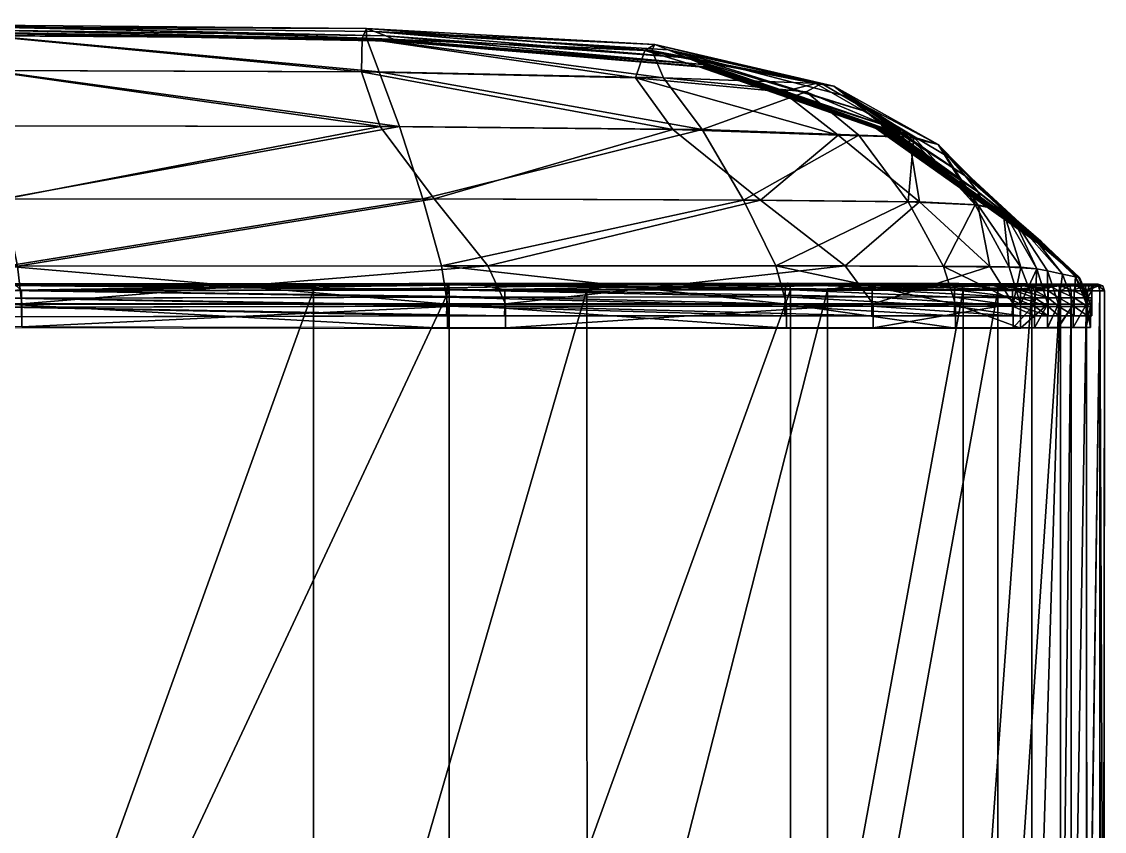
# Model space of a CAD drawing. Header units: centimetres. Extents: x -892 to 892, y -420 to 420.
# Drawn here: x 834.6 to 892.4, y 377.2 to 420.4 of the extents above; entities that cross this region are included whole.
import ezdxf

# ---------------------------------------------------------------- set-up
doc = ezdxf.new("R2010")
doc.units = ezdxf.units.CM
doc.layers.add('fabric', color=7, linetype='Continuous', true_color=0xe158c7)

msp = doc.modelspace()

# ---------------------------------------------------------------- meshes
at = {"layer": 'fabric', "color": 213, "true_color": 0xe158c7}
mesh = msp.add_polyface(dxfattribs=at)
corners = [(808.617, 410.806, 80.374), (833.534, 410.916, 87.211), (833.223, 414.814, 80.143), (808.617, 407.289, 83.629), (833.782, 407.331, 90.608), (808.618, 417.765, 60.67), (832.953, 417.778, 68.008), (832.784, 419.631, 53.444), (808.618, 414.696, 73.277), (808.583, 420.238, -13.052), (832.998, 419.93, -5.733), (833.105, 419.798, -35.684), (808.599, 420.32, 12.795), (832.867, 420.084, 20.765), (832.776, 420.192, 39.094), (853.024, 420.017, 47.692), (853.025, 419.504, 60.991), (808.617, 406.302, 84.828), (833.858, 406.302, 91.838), (833.854, 406.034, 91.775), (808.617, 406.248, 85.236), (833.882, 406.286, 92.294), (833.87, 406.383, 92.066), (808.617, 406.368, 85.031), (808.616, 419.748, 45.565), (808.609, 420.378, 30.97), (808.565, 420.144, -125.434), (833.083, 419.754, -120.397), (833.07, 419.754, -145.486), (808.565, 420.144, -97.916), (833.104, 419.754, -92.407), (852.747, 417.704, -362.905), (832.717, 417.778, -360.465), (832.725, 419.63, -348.161), (832.966, 414.814, -370.223), (833.684, 410.916, -376.331), (808.617, 410.805, -376.323), (834.399, 407.335, -379.54), (808.617, 407.292, -379.465), (808.618, 414.696, -370.183), (833.102, 419.798, -257.395), (832.998, 419.93, -289.8), (808.583, 420.238, -291.239), (832.867, 420.084, -316.025), (808.599, 420.32, -316.512), (852.789, 419.503, -351.344), (832.776, 420.191, -334.413), (832.079, 406.02, -381.219), (832.397, 406.285, -381.156), (851.474, 406.319, -382.497), (834.627, 406.034, -380.649), (834.309, 406.302, -380.711), (808.617, 406.302, -380.623), (833.353, 406.382, -380.934), (808.617, 406.368, -380.82), (808.617, 406.247, -381.017), (808.609, 420.378, -334.231), (833.074, 419.754, -164.817), (808.565, 420.144, -169.088), (833.091, 419.754, -186.955), (808.565, 420.144, -190.828), (833.117, 419.754, -220.463), (808.565, 420.144, -223.721), (833.126, 419.754, -64.373), (808.565, 420.144, -70.34)]
mesh.append_faces([[corners[k] for k in face] for face in [(0, 1, 2), (3, 4, 1), (5, 6, 7), (8, 2, 6), (9, 10, 11), (12, 13, 10), (13, 14, 15), (14, 7, 16), (17, 18, 19), (20, 21, 22), (23, 22, 18), (24, 7, 14), (25, 14, 13), (26, 27, 28), (29, 30, 27), (31, 32, 33), (34, 35, 36), (35, 37, 38), (32, 34, 39), (40, 41, 42), (41, 43, 44), (45, 33, 46), (47, 48, 49), (50, 51, 52), (51, 53, 54), (53, 48, 55), (43, 46, 56), (28, 57, 58), (57, 59, 60), (60, 59, 61), (62, 61, 40), (11, 63, 64), (63, 30, 29)]], dxfattribs={"vtx2": -1, "color": 213})
mesh = msp.add_polyface(dxfattribs=at)
corners = [(857.366, 406.412, 96.742), (833.87, 406.383, 92.066), (833.882, 406.286, 92.294), (857.318, 406.33, 96.48), (833.858, 406.302, 91.838), (854.775, 414.788, 84.537), (833.223, 414.814, 80.143), (833.534, 410.916, 87.211), (856.019, 410.924, 91.436), (833.782, 407.331, 90.608), (832.784, 419.631, 53.444), (832.953, 417.778, 68.008), (853.693, 417.705, 73.831), (854.539, 419.412, -29.558), (833.105, 419.798, -35.684), (832.998, 419.93, -5.733), (854.044, 419.615, 1.821), (832.867, 420.084, 20.765), (833.104, 419.754, -92.407), (833.126, 419.754, -64.373), (854.647, 419.344, -59.012), (853.024, 420.017, 47.692), (853.445, 419.851, 29.46), (853.025, 419.504, 60.991), (832.776, 420.192, 39.094), (857.414, 406.319, 97.004), (833.886, 406.02, 92.357), (855.297, 406.412, -382.238), (851.474, 406.319, -382.497), (832.397, 406.285, -381.156), (833.353, 406.382, -380.934), (834.309, 406.302, -380.711), (859.12, 406.329, -381.979), (834.399, 407.335, -379.54), (833.684, 410.916, -376.331), (856.62, 410.923, -377.545), (832.966, 414.814, -370.223), (853.743, 414.788, -371.701), (832.717, 417.778, -360.465), (852.747, 417.704, -362.905), (832.725, 419.63, -348.161), (852.789, 419.503, -351.344), (832.867, 420.084, -316.025), (832.998, 419.93, -289.8), (854.044, 419.615, -289.606), (833.102, 419.798, -257.395), (854.531, 419.412, -255.519), (833.117, 419.754, -220.463), (854.612, 419.344, -217.599), (833.091, 419.754, -186.955), (834.637, 405.321, -380.597), (859.481, 407.353, -380.817), (853.024, 420.016, -337.205), (832.776, 420.191, -334.413), (854.508, 419.344, -183.544), (833.074, 419.754, -164.817), (854.439, 419.344, -161.053), (833.07, 419.754, -145.486), (833.083, 419.754, -120.397), (854.475, 419.344, -115.924), (854.561, 419.344, -87.486)]
mesh.append_faces([[corners[k] for k in face] for face in [(0, 1, 2), (3, 4, 1), (5, 6, 7), (8, 7, 9), (10, 11, 12), (11, 6, 5), (13, 14, 15), (16, 15, 17), (18, 19, 20), (19, 14, 13), (21, 22, 17), (23, 21, 24), (25, 2, 26), (27, 28, 29), (29, 30, 27), (30, 31, 32), (33, 34, 35), (34, 36, 37), (38, 39, 37), (37, 36, 38), (40, 41, 39), (42, 43, 44), (43, 45, 46), (46, 45, 47), (48, 47, 49), (50, 33, 51), (52, 53, 42), (53, 52, 41), (54, 49, 55), (56, 55, 57), (57, 58, 59), (58, 18, 60)]], dxfattribs={"vtx2": -1, "color": 213})
mesh = msp.add_polyface(dxfattribs=at)
corners = [(833.882, 406.286, 92.294), (857.414, 406.319, 97.004), (857.366, 406.412, 96.742), (833.87, 406.383, 92.066), (857.318, 406.33, 96.48), (833.534, 410.916, 87.211), (856.019, 410.924, 91.436), (854.775, 414.788, 84.537), (833.782, 407.331, 90.608), (857.013, 407.348, 95.18), (853.025, 419.504, 60.991), (853.693, 417.705, 73.831), (868.856, 417.378, 77.161), (832.784, 419.631, 53.444), (832.953, 417.778, 68.008), (832.998, 419.93, -5.733), (854.044, 419.615, 1.821), (854.539, 419.412, -29.558), (832.867, 420.084, 20.765), (853.445, 419.851, 29.46), (854.647, 419.344, -59.012), (854.561, 419.344, -87.486), (833.104, 419.754, -92.407), (833.126, 419.754, -64.373), (853.024, 420.017, 47.692), (868.23, 418.832, 66.906), (868.396, 419.162, 55.247), (833.858, 406.302, 91.838), (857.302, 406.069, 96.393), (859.12, 406.329, -381.979), (855.297, 406.412, -382.238), (833.353, 406.382, -380.934), (856.62, 410.923, -377.545), (859.481, 407.353, -380.817), (834.399, 407.335, -379.54), (853.743, 414.788, -371.701), (833.684, 410.916, -376.331), (869.347, 414.622, -372.555), (852.747, 417.704, -362.905), (867.36, 417.378, -365.558), (852.789, 419.503, -351.344), (854.044, 419.615, -289.606), (853.445, 419.851, -317.592), (832.867, 420.084, -316.025), (854.531, 419.412, -255.519), (832.998, 419.93, -289.8), (833.117, 419.754, -220.463), (854.612, 419.344, -217.599), (833.091, 419.754, -186.955), (854.508, 419.344, -183.544), (853.024, 420.016, -337.205), (868.396, 419.162, -341.174), (867.856, 418.832, -355.526), (850.2, 406.055, -382.584), (851.474, 406.319, -382.497), (866.679, 406.335, -382.627), (860.394, 406.069, -381.892), (834.309, 406.302, -380.711), (833.074, 419.754, -164.817), (854.439, 419.344, -161.053), (833.07, 419.754, -145.486), (854.423, 419.344, -141.416), (857.344, 405.299, 96.425), (854.475, 419.344, -115.924), (833.083, 419.754, -120.397)]
mesh.append_faces([[corners[k] for k in face] for face in [(0, 1, 2), (3, 2, 4), (5, 6, 7), (8, 9, 6), (10, 11, 12), (11, 10, 13), (7, 11, 14), (15, 16, 17), (18, 19, 16), (20, 21, 22), (17, 20, 23), (24, 10, 25), (19, 24, 26), (27, 4, 28), (29, 30, 31), (32, 33, 34), (35, 32, 36), (37, 35, 38), (39, 38, 40), (41, 42, 43), (44, 41, 45), (46, 47, 44), (48, 49, 47), (43, 42, 50), (51, 50, 42), (52, 40, 50), (53, 54, 55), (56, 29, 57), (58, 59, 49), (60, 61, 59), (62, 9, 8), (63, 61, 60), (21, 63, 64)]], dxfattribs={"vtx2": -1, "color": 213})
mesh = msp.add_polyface(dxfattribs=at)
corners = [(875.485, 406.43, 96.058), (857.366, 406.412, 96.742), (857.414, 406.319, 97.004), (875.382, 406.35, 95.78), (857.318, 406.33, 96.48), (870.914, 414.622, 85.164), (854.775, 414.788, 84.537), (856.019, 410.924, 91.436), (873.125, 410.863, 91.005), (857.013, 407.348, 95.18), (853.693, 417.705, 73.831), (868.856, 417.378, 77.161), (868.23, 418.832, 66.906), (853.025, 419.504, 60.991), (870.967, 418.089, -24.585), (854.539, 419.412, -29.558), (854.044, 419.615, 1.821), (870.128, 418.45, 8.452), (853.445, 419.851, 29.46), (869.11, 418.868, 37.368), (854.647, 419.344, -59.012), (854.561, 419.344, -87.486), (871.146, 417.968, -54.827), (868.396, 419.162, 55.247), (853.024, 420.017, 47.692), (875.589, 406.335, 96.336), (857.43, 406.055, 97.091), (855.297, 406.412, -382.238), (859.12, 406.329, -381.979), (878.086, 406.35, -382.097), (851.474, 406.319, -382.497), (872.382, 406.43, -382.362), (866.679, 406.335, -382.627), (856.62, 410.923, -377.545), (853.743, 414.788, -371.701), (869.347, 414.622, -372.555), (859.481, 407.353, -380.817), (874.026, 410.862, -377.756), (852.747, 417.704, -362.905), (867.36, 417.378, -365.558), (852.789, 419.503, -351.344), (867.856, 418.832, -355.526), (854.044, 419.615, -289.606), (854.531, 419.412, -255.519), (870.951, 418.089, -254.263), (853.445, 419.851, -317.592), (870.128, 418.45, -290.196), (869.11, 418.868, -320.173), (854.612, 419.344, -217.599), (871.084, 417.968, -215.395), (854.508, 419.344, -183.544), (868.396, 419.162, -341.174), (853.024, 420.016, -337.205), (870.902, 417.968, -180.915), (854.439, 419.344, -161.053), (870.783, 417.968, -158.149), (854.423, 419.344, -141.416), (854.475, 419.344, -115.924), (870.995, 417.968, -83.657), (870.844, 417.968, -112.456)]
mesh.append_faces([[corners[k] for k in face] for face in [(0, 1, 2), (3, 4, 1), (5, 6, 7), (8, 7, 9), (10, 6, 5), (5, 11, 10), (11, 12, 13), (14, 15, 16), (17, 16, 18), (18, 19, 17), (20, 15, 14), (21, 20, 22), (12, 23, 24), (23, 19, 18), (25, 2, 26), (27, 28, 29), (30, 27, 31), (31, 32, 30), (33, 34, 35), (36, 33, 37), (38, 39, 35), (40, 41, 39), (42, 43, 44), (45, 42, 46), (46, 47, 45), (44, 43, 48), (49, 48, 50), (45, 47, 51), (52, 51, 41), (53, 50, 54), (55, 54, 56), (57, 21, 58), (56, 57, 59)]], dxfattribs={"vtx2": -1, "color": 213})
mesh = msp.add_polyface(dxfattribs=at)
corners = [(857.414, 406.319, 97.004), (875.589, 406.335, 96.336), (875.485, 406.43, 96.058), (857.366, 406.412, 96.742), (875.382, 406.35, 95.78), (856.019, 410.924, 91.436), (873.125, 410.863, 91.005), (870.914, 414.622, 85.164), (857.013, 407.348, 95.18), (874.841, 407.343, 94.574), (877.288, 417.081, 69.891), (868.23, 418.832, 66.906), (868.856, 417.378, 77.161), (876.464, 416.634, 77.021), (879.653, 415.59, 13.001), (870.128, 418.45, 8.452), (869.11, 418.868, 37.368), (854.044, 419.615, 1.821), (870.967, 418.089, -24.585), (871.146, 417.968, -54.827), (854.647, 419.344, -59.012), (870.995, 417.968, -83.657), (854.561, 419.344, -87.486), (868.396, 419.162, 55.247), (877.935, 416.938, 60.242), (857.318, 406.33, 96.48), (875.348, 406.091, 95.687), (878.086, 406.35, -382.097), (872.382, 406.43, -382.362), (855.297, 406.412, -382.238), (869.347, 414.622, -372.555), (874.026, 410.862, -377.756), (856.62, 410.923, -377.545), (878.544, 407.347, -380.98), (859.481, 407.353, -380.817), (878.172, 414.319, -370.721), (867.36, 417.378, -365.558), (875.203, 416.633, -366.508), (867.856, 418.832, -355.526), (876.973, 417.081, -359.002), (869.11, 418.868, -320.173), (870.128, 418.45, -290.196), (879.653, 415.59, -291.107), (870.951, 418.089, -254.263), (854.044, 419.615, -289.606), (854.612, 419.344, -217.599), (871.084, 417.968, -215.395), (854.508, 419.344, -183.544), (870.902, 417.968, -180.915), (860.433, 405.318, -381.896), (877.935, 416.938, -344.885), (868.396, 419.162, -341.174), (864.777, 406.07, -382.716), (866.679, 406.335, -382.627), (878.843, 406.319, -379.133), (879.987, 406.09, -382.009), (859.12, 406.329, -381.979), (854.439, 419.344, -161.053), (870.783, 417.968, -158.149), (854.423, 419.344, -141.416), (870.754, 417.968, -138.271), (875.412, 405.309, 95.762), (870.844, 417.968, -112.456), (854.475, 419.344, -115.924)]
mesh.append_faces([[corners[k] for k in face] for face in [(0, 1, 2), (3, 2, 4), (5, 6, 7), (8, 9, 6), (10, 11, 12), (13, 12, 7), (14, 15, 16), (17, 15, 18), (18, 19, 20), (19, 21, 22), (16, 23, 24), (23, 11, 10), (25, 4, 26), (27, 28, 29), (30, 31, 32), (31, 33, 34), (35, 30, 36), (37, 36, 38), (38, 39, 37), (40, 41, 42), (43, 41, 44), (45, 46, 43), (47, 48, 46), (49, 34, 33), (50, 51, 40), (39, 38, 51), (52, 53, 54), (55, 27, 56), (57, 58, 48), (59, 60, 58), (61, 9, 8), (21, 62, 63), (62, 60, 59)]], dxfattribs={"vtx2": -1, "color": 213})
mesh = msp.add_polyface(dxfattribs=at)
corners = [(882.215, 414.222, 72.429), (877.288, 417.081, 69.891), (876.464, 416.634, 77.021), (868.856, 417.378, 77.161), (870.128, 418.45, 8.452), (879.653, 415.59, 13.001), (880.479, 414.907, -21.511), (870.967, 418.089, -24.585), (869.11, 418.868, 37.368), (878.644, 416.382, 42.977), (880.64, 414.679, -52.384), (880.468, 414.679, -81.423), (870.995, 417.968, -83.657), (871.146, 417.968, -54.827), (877.935, 416.938, 60.242), (868.396, 419.162, 55.247), (883.504, 413.825, 63.446), (875.203, 416.633, -366.508), (876.973, 417.081, -359.002), (881.937, 414.222, -362.985), (867.36, 417.378, -365.558), (878.172, 414.319, -370.721), (879.653, 415.59, -291.107), (878.644, 416.382, -322.73), (869.11, 418.868, -320.173), (880.462, 414.907, -253.681), (870.128, 418.45, -290.196), (870.951, 418.089, -254.263), (871.084, 417.968, -215.395), (880.57, 414.679, -214.119), (870.902, 417.968, -180.915), (880.362, 414.679, -179.388), (877.935, 416.938, -344.885), (868.396, 419.162, -341.174), (870.783, 417.968, -158.149), (880.226, 414.679, -156.458), (870.754, 417.968, -138.271), (880.193, 414.679, -136.437), (880.296, 414.679, -110.433), (870.844, 417.968, -112.456)]
mesh.append_faces([[corners[k] for k in face] for face in [(0, 1, 2), (3, 2, 1), (4, 5, 6), (6, 7, 4), (8, 9, 5), (10, 11, 12), (12, 13, 10), (6, 10, 13), (13, 7, 6), (14, 9, 8), (1, 14, 15), (14, 1, 0), (9, 14, 16), (17, 18, 19), (20, 17, 21), (22, 23, 24), (25, 22, 26), (26, 27, 25), (28, 29, 25), (25, 27, 28), (29, 28, 30), (30, 31, 29), (24, 23, 32), (19, 18, 32), (33, 32, 18), (34, 35, 31), (31, 30, 34), (35, 34, 36), (36, 37, 35), (38, 37, 36), (36, 39, 38), (11, 38, 39), (39, 12, 11)]], dxfattribs={"vtx2": -1, "color": 213})
mesh = msp.add_polyface(dxfattribs=at)
corners = [(884.611, 406.412, 87.011), (875.485, 406.43, 96.058), (875.589, 406.335, 96.336), (884.783, 406.32, 87.259), (884.439, 406.33, 86.763), (875.382, 406.35, 95.78), (881.905, 410.769, 83.873), (873.125, 410.863, 91.005), (874.841, 407.343, 94.574), (883.798, 407.32, 86.015), (882.215, 414.222, 72.429), (879.282, 414.319, 80.731), (870.914, 414.622, 85.164), (876.464, 416.634, 77.021), (884.944, 412.144, 16.124), (879.653, 415.59, 13.001), (878.644, 416.382, 42.977), (883.504, 413.825, 63.446), (877.935, 416.938, 60.242), (875.623, 406.07, 96.429), (884.382, 406.069, 86.68), (875.348, 406.091, 95.687), (882.542, 406.412, -378.935), (878.843, 406.319, -379.133), (866.679, 406.335, -382.627), (872.382, 406.43, -382.362), (886.241, 406.329, -378.736), (878.086, 406.35, -382.097), (878.544, 407.347, -380.98), (874.026, 410.862, -377.756), (882.506, 410.769, -374.755), (878.172, 414.319, -370.721), (869.347, 414.622, -372.555), (881.937, 414.222, -362.985), (875.203, 416.633, -366.508), (878.644, 416.382, -322.73), (879.653, 415.59, -291.107), (884.943, 412.144, -292.16), (880.045, 405.326, -382.046), (886.266, 407.324, -377.712), (883.504, 413.825, -348.282), (877.935, 416.938, -344.885), (877.61, 406.055, -379.199), (886.939, 406.296, -370.281), (879.987, 406.09, -382.009), (887.474, 406.069, -378.67), (884.426, 405.311, 86.728)]
mesh.append_faces([[corners[k] for k in face] for face in [(0, 1, 2), (2, 3, 0), (1, 0, 4), (4, 5, 1), (6, 7, 8), (8, 9, 6), (10, 11, 6), (7, 6, 11), (11, 12, 7), (13, 11, 10), (12, 11, 13), (14, 15, 16), (10, 17, 18), (3, 2, 19), (20, 21, 5), (5, 4, 20), (22, 23, 24), (24, 25, 22), (26, 22, 25), (25, 27, 26), (28, 29, 30), (31, 30, 29), (29, 32, 31), (30, 31, 33), (33, 31, 34), (35, 36, 37), (38, 28, 39), (40, 41, 35), (41, 40, 33), (42, 23, 43), (27, 44, 45), (46, 9, 8)]], dxfattribs={"vtx2": -1, "color": 213})
mesh = msp.add_polyface(dxfattribs=at)
corners = [(881.905, 410.769, 83.873), (885.479, 410.598, 74.071), (882.215, 414.222, 72.429), (888.323, 409.222, 18.475), (884.944, 412.144, 16.124), (884.098, 413.132, 46.953), (879.653, 415.59, 13.001), (885.635, 411.293, -19.665), (880.479, 414.907, -21.511), (878.644, 416.382, 42.977), (880.64, 414.679, -52.384), (885.765, 411.009, -51.036), (880.468, 414.679, -81.423), (885.615, 411.009, -80.182), (883.504, 413.825, 63.446), (886.964, 410.306, 65.629), (881.937, 414.222, -362.985), (885.629, 410.598, -366.59), (882.506, 410.769, -374.755), (879.653, 415.59, -291.107), (880.462, 414.907, -253.681), (885.619, 411.293, -253.505), (884.943, 412.144, -292.16), (884.098, 413.132, -325.159), (878.644, 416.382, -322.73), (880.57, 414.679, -214.119), (885.703, 411.009, -213.416), (880.362, 414.679, -179.388), (885.522, 411.008, -178.536), (886.964, 410.306, -351.31), (883.504, 413.825, -348.282), (880.226, 414.679, -156.458), (885.403, 411.008, -155.506), (880.193, 414.679, -136.437), (885.374, 411.008, -135.403), (880.296, 414.679, -110.433), (885.464, 411.008, -109.3)]
mesh.append_faces([[corners[k] for k in face] for face in [(0, 1, 2), (3, 4, 5), (6, 4, 7), (7, 8, 6), (9, 5, 4), (10, 8, 7), (7, 11, 10), (12, 10, 11), (11, 13, 12), (5, 14, 15), (1, 15, 14), (14, 2, 1), (14, 5, 9), (16, 17, 18), (19, 20, 21), (21, 22, 19), (22, 23, 24), (25, 26, 21), (21, 20, 25), (26, 25, 27), (27, 28, 26), (29, 30, 23), (30, 29, 17), (17, 16, 30), (24, 23, 30), (31, 32, 28), (28, 27, 31), (32, 31, 33), (33, 34, 32), (35, 12, 13), (13, 36, 35), (33, 35, 36), (36, 34, 33)]], dxfattribs={"vtx2": -1, "color": 213})
mesh = msp.add_polyface(dxfattribs=at)
corners = [(888.196, 406.385, 75.531), (884.611, 406.412, 87.011), (884.783, 406.32, 87.259), (887.967, 406.298, 75.327), (884.439, 406.33, 86.763), (885.479, 410.598, 74.071), (881.905, 410.769, 83.873), (883.798, 407.32, 86.015), (887.301, 407.273, 74.964), (888.99, 408.673, -18.374), (885.635, 411.293, -19.665), (884.944, 412.144, 16.124), (884.098, 413.132, 46.953), (887.525, 409.859, 49.96), (888.323, 409.222, 18.475), (886.964, 410.306, 65.629), (888.424, 406.296, 75.734), (884.84, 406.055, 87.342), (887.891, 406.036, 75.259), (882.542, 406.412, -378.935), (886.241, 406.329, -378.736), (888.418, 406.298, -370.05), (887.679, 406.384, -370.166), (878.843, 406.319, -379.133), (886.939, 406.296, -370.281), (882.506, 410.769, -374.755), (886.266, 407.324, -377.712), (878.544, 407.347, -380.98), (885.629, 410.598, -366.59), (887.917, 407.276, -369.153), (888.323, 409.222, -293.175), (887.525, 409.859, -327.357), (884.098, 413.132, -325.159), (884.943, 412.144, -292.16), (885.619, 411.293, -253.505), (888.981, 408.673, -253.466), (886.964, 410.306, -351.31), (887.474, 406.069, -378.67), (878.086, 406.35, -382.097), (885.703, 411.009, -213.416), (889.12, 408.49, -212.933), (885.522, 411.008, -178.536), (889.016, 408.489, -177.932), (888.931, 408.489, -134.658), (885.374, 411.008, -135.403), (885.464, 411.008, -109.3), (888.983, 408.489, -108.501), (885.615, 411.009, -80.182), (885.403, 411.008, -155.506), (888.948, 408.489, -154.821), (887.902, 405.31, 75.261), (885.765, 411.009, -51.036), (889.155, 408.49, -50.133)]
mesh.append_faces([[corners[k] for k in face] for face in [(0, 1, 2), (1, 0, 3), (3, 4, 1), (5, 6, 7), (7, 8, 5), (9, 10, 11), (12, 13, 14), (15, 13, 12), (15, 5, 8), (16, 2, 17), (4, 3, 18), (19, 20, 21), (21, 22, 19), (23, 19, 22), (22, 24, 23), (25, 26, 27), (26, 25, 28), (28, 29, 26), (30, 31, 32), (32, 33, 30), (33, 34, 35), (32, 31, 36), (29, 28, 36), (37, 20, 38), (34, 39, 40), (39, 41, 42), (43, 44, 45), (46, 45, 47), (42, 41, 48), (49, 48, 44), (50, 8, 7), (47, 51, 52), (51, 10, 9)]], dxfattribs={"vtx2": -1, "color": 213})
mesh = msp.add_polyface(dxfattribs=at)
corners = [(888.323, 409.222, 18.475), (890.136, 406.913, 19.947), (890.825, 406.769, -17.619), (888.99, 408.673, -18.374), (884.944, 412.144, 16.124), (887.525, 409.859, 49.96), (889.33, 407.08, 51.851), (887.301, 407.273, 74.964), (888.765, 407.197, 66.883), (886.964, 410.306, 65.629), (888.323, 409.222, -293.175), (888.981, 408.673, -253.466), (890.823, 406.768, -253.494), (890.136, 406.913, -293.923), (887.525, 409.859, -327.357), (889.33, 407.08, -328.92), (884.943, 412.144, -292.16), (887.511, 405.326, -378.694), (886.266, 407.324, -377.712), (887.917, 407.276, -369.153), (888.764, 407.198, -353.443), (886.964, 410.306, -351.31), (889.12, 408.49, -212.933), (885.619, 411.293, -253.505), (889.016, 408.489, -177.932), (885.703, 411.009, -213.416), (891.006, 406.72, -177.608), (891.032, 406.72, -212.672), (890.984, 406.72, -134.258), (888.931, 408.489, -134.658), (888.983, 408.489, -108.501), (885.464, 411.008, -109.3), (885.615, 411.009, -80.182), (889.069, 408.489, -79.332), (890.997, 406.72, -108.07), (888.948, 408.489, -154.821), (885.403, 411.008, -155.506), (885.374, 411.008, -135.403), (890.989, 406.72, -154.454), (889.155, 408.49, -50.133), (885.765, 411.009, -51.036), (891.04, 406.72, -49.639)]
mesh.append_faces([[corners[k] for k in face] for face in [(0, 1, 2), (2, 3, 0), (4, 0, 3), (1, 0, 5), (5, 6, 1), (7, 8, 9), (5, 9, 8), (8, 6, 5), (10, 11, 12), (12, 13, 10), (14, 10, 13), (13, 15, 14), (11, 10, 16), (17, 18, 19), (20, 21, 14), (14, 15, 20), (21, 20, 19), (22, 11, 23), (24, 22, 25), (22, 24, 26), (11, 22, 27), (28, 29, 30), (31, 30, 29), (32, 33, 30), (34, 30, 33), (26, 24, 35), (36, 35, 24), (37, 29, 35), (38, 35, 29), (39, 33, 32), (3, 39, 40), (39, 3, 2), (33, 39, 41)]], dxfattribs={"vtx2": -1, "color": 213})
mesh = msp.add_polyface(dxfattribs=at)
corners = [(891.094, 406.376, 20.602), (890.271, 406.376, 52.693), (890.519, 406.288, 52.842), (891.341, 406.288, 20.715), (891.555, 406.288, -24.634), (890.846, 406.288, 20.488), (890.024, 406.288, 52.544), (890.825, 406.769, -17.619), (890.136, 406.913, 19.947), (890.724, 405.307, 20.434), (890.601, 406.025, 52.892), (890.764, 406.025, 20.451), (891.472, 406.025, -24.661), (891.094, 406.375, -294.196), (891.341, 406.288, -294.211), (890.519, 406.288, -329.568), (890.271, 406.375, -329.517), (890.846, 406.288, -294.181), (890.024, 406.288, -329.467), (891.555, 406.288, -249.199), (890.724, 405.307, -294.175), (890.136, 406.913, -293.923), (890.823, 406.768, -253.494), (890.601, 406.025, -329.584), (890.764, 406.025, -294.176), (891.006, 406.72, -177.608), (891.032, 406.72, -212.672), (889.12, 408.49, -212.933), (888.981, 408.673, -253.466), (891.651, 405.299, -212.639), (891.651, 405.299, -177.598), (891.651, 405.299, -134.259), (890.984, 406.72, -134.258), (890.997, 406.72, -108.07), (891.651, 405.299, -108.039), (891.019, 406.72, -78.87), (888.983, 408.489, -108.501), (889.069, 408.489, -79.332), (888.948, 408.489, -154.821), (890.989, 406.72, -154.454), (888.931, 408.489, -134.658), (891.651, 405.299, -154.459), (891.04, 406.72, -49.639), (891.651, 405.299, -49.515), (891.42, 405.301, -17.381), (889.155, 408.49, -50.133)]
mesh.append_faces([[corners[k] for k in face] for face in [(0, 1, 2), (2, 3, 0), (4, 5, 0), (1, 0, 5), (5, 6, 1), (7, 8, 9), (3, 2, 10), (6, 5, 11), (5, 4, 12), (13, 14, 15), (15, 16, 13), (17, 13, 16), (16, 18, 17), (13, 17, 19), (20, 21, 22), (23, 15, 14), (24, 17, 18), (25, 26, 27), (26, 22, 28), (22, 26, 29), (26, 25, 30), (31, 32, 33), (34, 33, 35), (36, 33, 32), (37, 35, 33), (38, 39, 25), (40, 32, 39), (30, 25, 39), (41, 39, 32), (35, 42, 43), (42, 7, 44), (7, 42, 45), (42, 35, 37)]], dxfattribs={"vtx2": -1, "color": 213})
mesh = msp.add_polyface(dxfattribs=at)
corners = [(833.852, 405.154, 91.77), (857.294, 405.197, 96.381), (857.287, 404.676, 96.37), (833.85, 404.635, 91.747), (833.854, 405.634, 91.783), (857.3, 405.676, 96.39), (808.617, 405.068, 84.805), (808.617, 405.584, 84.847), (808.617, 405.342, 84.706), (833.865, 405.303, 91.734), (833.782, 407.331, 90.608), (808.617, 404.18, 84.696), (833.865, 404.054, 91.725), (833.886, 406.02, 92.357), (857.43, 406.055, 97.091), (857.414, 406.319, 97.004), (833.854, 406.034, 91.775), (857.302, 406.069, 96.393), (833.858, 406.302, 91.838), (808.617, 406.018, 84.81), (808.617, 405.974, 85.255), (833.882, 406.286, 92.294), (860.387, 405.197, -381.884), (860.392, 405.676, -381.89), (834.627, 405.634, -380.657), (834.625, 405.154, -380.645), (860.379, 404.675, -381.876), (834.624, 404.635, -380.624), (808.617, 405.068, -380.601), (808.617, 405.583, -380.641), (834.636, 404.089, -380.579), (834.637, 405.321, -380.597), (860.433, 405.318, -381.896), (859.481, 407.353, -380.817), (834.399, 407.335, -379.54), (808.617, 405.352, -380.502), (808.617, 404.201, -380.487), (851.474, 406.319, -382.497), (850.2, 406.055, -382.584), (832.079, 406.02, -381.219), (834.309, 406.302, -380.711), (834.627, 406.034, -380.649), (860.394, 406.069, -381.892), (808.617, 406.018, -380.606), (808.617, 406.302, -380.623), (832.397, 406.285, -381.156), (808.617, 405.974, -381.037), (857.344, 405.299, 96.425), (857.344, 404.014, 96.42)]
mesh.append_faces([[corners[k] for k in face] for face in [(0, 1, 2), (2, 3, 0), (1, 0, 4), (4, 5, 1), (6, 0, 3), (7, 4, 0), (8, 9, 10), (11, 12, 9), (13, 14, 15), (16, 17, 5), (5, 4, 16), (17, 16, 18), (19, 16, 4), (20, 13, 21), (22, 23, 24), (24, 25, 22), (26, 22, 25), (25, 27, 26), (27, 25, 28), (25, 24, 29), (30, 31, 32), (33, 32, 31), (34, 31, 35), (36, 35, 31), (31, 30, 36), (37, 38, 39), (40, 41, 42), (41, 24, 23), (24, 41, 43), (44, 43, 41), (45, 39, 46), (10, 9, 47), (48, 47, 9)]], dxfattribs={"vtx2": -1, "color": 213})
mesh = msp.add_polyface(dxfattribs=at)
corners = [(857.294, 405.197, 96.381), (875.337, 405.208, 95.67), (875.326, 404.676, 95.653), (857.287, 404.676, 96.37), (857.3, 405.676, 96.39), (875.345, 405.695, 95.683), (884.374, 405.197, 86.668), (884.367, 404.676, 86.657), (884.38, 405.676, 86.677), (875.623, 406.07, 96.429), (884.84, 406.055, 87.342), (884.783, 406.32, 87.259), (857.43, 406.055, 97.091), (875.589, 406.335, 96.336), (875.348, 406.091, 95.687), (884.382, 406.069, 86.68), (857.302, 406.069, 96.393), (857.318, 406.33, 96.48), (860.387, 405.197, -381.884), (860.379, 404.675, -381.876), (879.964, 404.675, -381.984), (879.976, 405.208, -381.996), (860.392, 405.676, -381.89), (879.984, 405.695, -382.005), (878.544, 407.347, -380.98), (880.045, 405.326, -382.046), (860.433, 405.318, -381.896), (860.43, 404.052, -381.879), (880.038, 404.051, -382.033), (834.636, 404.089, -380.579), (878.843, 406.319, -379.133), (877.61, 406.055, -379.199), (864.777, 406.07, -382.716), (866.679, 406.335, -382.627), (850.2, 406.055, -382.584), (860.394, 406.069, -381.892), (879.987, 406.09, -382.009), (859.12, 406.329, -381.979), (834.627, 406.034, -380.649), (874.841, 407.343, 94.574), (875.412, 405.309, 95.762), (884.426, 405.311, 86.728), (884.422, 404.021, 86.727), (875.411, 404.017, 95.761), (857.344, 405.299, 96.425), (857.013, 407.348, 95.18)]
mesh.append_faces([[corners[k] for k in face] for face in [(0, 1, 2), (2, 3, 0), (1, 0, 4), (4, 5, 1), (1, 6, 7), (7, 2, 1), (6, 1, 5), (5, 8, 6), (9, 10, 11), (12, 9, 13), (14, 15, 8), (8, 5, 14), (16, 14, 5), (5, 4, 16), (14, 16, 17), (18, 19, 20), (20, 21, 18), (22, 18, 21), (21, 23, 22), (24, 25, 26), (27, 26, 25), (25, 28, 27), (26, 27, 29), (30, 31, 32), (33, 32, 34), (35, 22, 23), (23, 36, 35), (37, 35, 36), (22, 35, 38), (39, 40, 41), (42, 41, 40), (43, 40, 44), (45, 44, 40)]], dxfattribs={"vtx2": -1, "color": 213})
mesh = msp.add_polyface(dxfattribs=at)
corners = [(884.374, 405.197, 86.668), (887.889, 405.181, 75.256), (887.887, 404.676, 75.253), (884.367, 404.676, 86.657), (884.38, 405.676, 86.677), (887.891, 405.647, 75.258), (889.364, 404.676, 67.313), (889.364, 405.176, 67.313), (884.84, 406.055, 87.342), (888.5, 406.033, 75.802), (888.424, 406.296, 75.734), (884.382, 406.069, 86.68), (887.891, 406.036, 75.259), (884.439, 406.33, 86.763), (889.364, 405.638, 67.313), (887.467, 405.197, -378.662), (887.459, 404.675, -378.653), (888.661, 404.675, -370.007), (888.662, 405.181, -370.009), (887.472, 405.676, -378.668), (888.664, 405.647, -370.011), (879.984, 405.695, -382.005), (879.976, 405.208, -381.996), (879.964, 404.675, -381.984), (887.917, 407.276, -369.153), (888.668, 405.322, -370.008), (887.511, 405.326, -378.694), (887.499, 404.052, -378.689), (888.65, 404.052, -370.01), (880.038, 404.051, -382.033), (880.045, 405.326, -382.046), (886.266, 407.324, -377.712), (886.939, 406.296, -370.281), (886.693, 406.033, -370.32), (877.61, 406.055, -379.199), (887.474, 406.069, -378.67), (888.664, 406.036, -370.011), (886.241, 406.329, -378.736), (879.987, 406.09, -382.009), (887.892, 404.028, 75.259), (887.902, 405.31, 75.261), (884.426, 405.311, 86.728), (883.798, 407.32, 86.015)]
mesh.append_faces([[corners[k] for k in face] for face in [(0, 1, 2), (2, 3, 0), (1, 0, 4), (4, 5, 1), (6, 2, 1), (7, 1, 5), (8, 9, 10), (11, 12, 5), (5, 4, 11), (12, 11, 13), (14, 5, 12), (15, 16, 17), (17, 18, 15), (19, 15, 18), (18, 20, 19), (15, 19, 21), (21, 22, 15), (16, 15, 22), (22, 23, 16), (24, 25, 26), (27, 26, 25), (25, 28, 27), (26, 27, 29), (29, 30, 26), (31, 26, 30), (32, 33, 34), (35, 19, 20), (20, 36, 35), (37, 35, 36), (19, 35, 38), (38, 21, 19), (39, 40, 41), (42, 41, 40)]], dxfattribs={"vtx2": -1, "color": 213})
mesh = msp.add_polyface(dxfattribs=at)
corners = [(884.783, 406.32, 87.259), (888.424, 406.296, 75.734), (888.196, 406.385, 75.531), (889.694, 406.376, 67.547), (889.941, 406.288, 67.722), (890.271, 406.376, 52.693), (890.519, 406.288, 52.842), (890.024, 406.288, 52.544), (889.447, 406.288, 67.372), (887.967, 406.298, 75.327), (890.136, 406.913, 19.947), (889.33, 407.08, 51.851), (889.918, 405.312, 52.477), (888.765, 407.197, 66.883), (889.355, 405.312, 67.299), (887.301, 407.273, 74.964), (887.902, 405.31, 75.261), (890.024, 406.026, 67.78), (888.5, 406.033, 75.802), (889.364, 406.025, 67.314), (889.942, 406.025, 52.494), (889.694, 406.375, -354.267), (889.942, 406.288, -354.342), (886.939, 406.296, -370.281), (887.679, 406.384, -370.166), (889.447, 406.288, -354.192), (888.418, 406.298, -370.05), (890.024, 406.288, -329.467), (890.271, 406.375, -329.517), (890.519, 406.288, -329.568), (889.917, 405.314, -329.443), (889.33, 407.08, -328.92), (890.136, 406.913, -293.923), (889.351, 405.318, -354.156), (888.764, 407.198, -353.443), (888.668, 405.322, -370.008), (887.917, 407.276, -369.153), (886.693, 406.033, -370.32), (890.024, 406.025, -354.367), (888.664, 406.036, -370.011), (886.241, 406.329, -378.736), (889.942, 406.025, -329.45), (889.364, 406.025, -354.166)]
mesh.append_faces([[corners[k] for k in face] for face in [(0, 1, 2), (3, 2, 1), (1, 4, 3), (5, 3, 4), (4, 6, 5), (3, 5, 7), (7, 8, 3), (2, 3, 8), (8, 9, 2), (10, 11, 12), (11, 13, 14), (13, 15, 16), (6, 4, 17), (4, 1, 18), (9, 8, 19), (8, 7, 20), (21, 22, 23), (23, 24, 21), (25, 21, 24), (24, 26, 25), (21, 25, 27), (27, 28, 21), (22, 21, 28), (28, 29, 22), (30, 31, 32), (33, 34, 31), (35, 36, 34), (37, 23, 22), (38, 22, 29), (39, 26, 40), (41, 27, 25), (42, 25, 26)]], dxfattribs={"vtx2": -1, "color": 213})
mesh = msp.add_polyface(dxfattribs=at)
corners = [(889.942, 404.676, 52.494), (889.364, 404.676, 67.313), (889.364, 405.176, 67.313), (887.889, 405.181, 75.256), (887.891, 405.647, 75.258), (889.364, 405.638, 67.313), (889.942, 405.175, 52.494), (889.941, 405.638, 52.494), (889.355, 405.312, 67.299), (889.918, 405.312, 52.477), (889.33, 407.08, 51.851), (887.902, 405.31, 75.261), (888.765, 407.197, 66.883), (887.892, 404.028, 75.259), (889.34, 404.039, 67.295), (888.5, 406.033, 75.802), (890.024, 406.026, 67.78), (889.941, 406.288, 67.722), (889.364, 406.025, 67.314), (887.891, 406.036, 75.259), (887.967, 406.298, 75.327), (889.942, 406.025, 52.494), (889.447, 406.288, 67.372), (889.364, 405.175, -354.166), (889.364, 404.675, -354.166), (889.942, 404.675, -329.45), (889.364, 405.638, -354.166), (889.941, 405.175, -329.45), (888.664, 405.647, -370.011), (888.662, 405.181, -370.009), (888.661, 404.675, -370.007), (889.33, 407.08, -328.92), (889.917, 405.314, -329.443), (889.351, 405.318, -354.156), (889.331, 404.053, -354.159), (889.896, 404.053, -329.446), (888.65, 404.052, -370.01), (888.668, 405.322, -370.008), (888.764, 407.198, -353.443), (889.942, 406.288, -354.342), (890.024, 406.025, -354.367), (886.693, 406.033, -370.32), (889.364, 406.025, -354.166), (889.942, 405.638, -329.45), (889.447, 406.288, -354.192), (889.942, 406.025, -329.45), (888.418, 406.298, -370.05), (888.664, 406.036, -370.011)]
mesh.append_faces([[corners[k] for k in face] for face in [(0, 1, 2), (3, 2, 1), (4, 5, 2), (6, 2, 5), (5, 7, 6), (8, 9, 10), (11, 8, 12), (8, 11, 13), (9, 8, 14), (15, 16, 17), (7, 5, 18), (19, 18, 5), (18, 19, 20), (21, 18, 22), (23, 24, 25), (26, 23, 27), (23, 26, 28), (28, 29, 23), (24, 23, 29), (29, 30, 24), (31, 32, 33), (34, 33, 32), (32, 35, 34), (33, 34, 36), (36, 37, 33), (38, 33, 37), (39, 40, 41), (42, 26, 43), (44, 42, 45), (46, 47, 42), (26, 42, 47), (47, 28, 26)]], dxfattribs={"vtx2": -1, "color": 213})
mesh = msp.add_polyface(dxfattribs=at)
corners = [(889.942, 405.175, 52.494), (890.764, 405.175, 20.45), (890.764, 404.676, 20.45), (889.942, 404.676, 52.494), (889.941, 405.638, 52.494), (890.764, 405.638, 20.45), (889.364, 405.176, 67.313), (890.724, 405.307, 20.434), (891.42, 405.301, -17.381), (890.825, 406.769, -17.619), (889.918, 405.312, 52.477), (890.136, 406.913, 19.947), (889.898, 404.049, 52.472), (890.701, 404.053, 20.427), (890.024, 406.026, 67.78), (890.601, 406.025, 52.892), (890.519, 406.288, 52.842), (889.942, 406.025, 52.494), (890.764, 406.025, 20.451), (890.024, 406.288, 52.544), (889.364, 406.025, 67.314), (890.764, 405.175, -294.176), (890.764, 404.675, -294.176), (891.472, 404.675, -249.204), (890.764, 405.638, -294.176), (891.472, 405.175, -249.204), (889.942, 405.638, -329.45), (889.941, 405.175, -329.45), (889.942, 404.675, -329.45), (889.364, 405.175, -354.166), (889.364, 405.638, -354.166), (890.823, 406.768, -253.494), (891.42, 405.301, -253.518), (890.724, 405.307, -294.175), (890.701, 404.053, -294.178), (889.896, 404.053, -329.446), (889.917, 405.314, -329.443), (890.136, 406.913, -293.923), (890.519, 406.288, -329.568), (890.601, 406.025, -329.584), (890.024, 406.025, -354.367), (890.024, 406.288, -329.467), (889.942, 406.025, -329.45), (890.764, 406.025, -294.176), (889.364, 406.025, -354.166)]
mesh.append_faces([[corners[k] for k in face] for face in [(0, 1, 2), (2, 3, 0), (1, 0, 4), (4, 5, 1), (6, 0, 3), (7, 8, 9), (10, 7, 11), (7, 10, 12), (12, 13, 7), (8, 7, 13), (14, 15, 16), (17, 18, 5), (5, 4, 17), (18, 17, 19), (20, 17, 4), (21, 22, 23), (24, 21, 25), (21, 24, 26), (26, 27, 21), (22, 21, 27), (27, 28, 22), (28, 27, 29), (27, 26, 30), (31, 32, 33), (34, 33, 32), (33, 34, 35), (35, 36, 33), (37, 33, 36), (38, 39, 40), (41, 42, 43), (24, 43, 42), (42, 26, 24), (26, 42, 44)]], dxfattribs={"vtx2": -1, "color": 213})
mesh = msp.add_polyface(dxfattribs=at)
corners = [(891.423, 406.025, 20.752), (892.132, 406.025, -24.449), (892.05, 406.288, -24.476), (890.601, 406.025, 52.892), (891.341, 406.288, 20.715), (890.764, 406.025, 20.451), (891.472, 406.025, -24.661), (891.472, 405.638, -24.661), (890.764, 405.638, 20.45), (890.846, 406.288, 20.488), (891.341, 406.288, -294.211), (891.424, 406.025, -294.216), (890.601, 406.025, -329.584), (892.05, 406.288, -249.162), (892.132, 406.025, -249.156), (891.472, 405.638, -249.204), (891.472, 406.025, -249.204), (890.764, 406.025, -294.176), (890.846, 406.288, -294.181), (892.368, 406.025, -195.296), (892.368, 406.025, -136.973), (892.286, 406.288, -195.308), (891.708, 406.025, -195.395), (891.708, 405.638, -195.395), (891.708, 406.025, -137.103), (891.708, 405.638, -137.103), (891.791, 406.288, -137.087), (891.791, 406.288, -195.383), (892.286, 406.288, -78.545), (892.368, 406.025, -78.525), (891.708, 406.025, -78.686), (891.708, 405.638, -78.686), (891.791, 406.288, -78.665), (891.651, 405.299, -212.639), (891.42, 405.301, -253.518), (890.823, 406.768, -253.494), (891.651, 405.299, -177.598), (891.032, 406.72, -212.672), (890.997, 406.72, -108.07), (891.651, 405.299, -108.039), (891.651, 405.299, -134.259), (891.019, 406.72, -78.87), (891.651, 405.299, -78.793), (890.989, 406.72, -154.454), (891.651, 405.299, -154.459), (890.984, 406.72, -134.258), (891.651, 405.299, -49.515), (891.42, 405.301, -17.381), (891.04, 406.72, -49.639)]
mesh.append_faces([[corners[k] for k in face] for face in [(0, 1, 2), (3, 0, 4), (5, 6, 7), (7, 8, 5), (6, 5, 9), (10, 11, 12), (13, 14, 11), (15, 16, 17), (18, 17, 16), (19, 14, 13), (20, 19, 21), (22, 16, 15), (15, 23, 22), (24, 22, 23), (23, 25, 24), (22, 24, 26), (16, 22, 27), (28, 29, 20), (2, 1, 29), (26, 24, 30), (31, 30, 24), (24, 25, 31), (30, 31, 7), (7, 6, 30), (32, 30, 6), (33, 34, 35), (36, 33, 37), (38, 39, 40), (41, 42, 39), (43, 44, 36), (45, 40, 44), (46, 42, 41), (47, 46, 48)]], dxfattribs={"vtx2": -1, "color": 213})
mesh = msp.add_polyface(dxfattribs=at)
corners = [(875.623, 355.785, 96.43), (875.625, 205.627, 96.432), (884.841, 205.62, 87.344), (857.431, 205.62, 97.093), (857.43, 355.771, 97.092), (833.886, 355.741, 92.346), (833.887, 205.602, 92.349), (884.84, 406.055, 87.342), (875.623, 406.07, 96.429), (884.84, 355.771, 87.343), (857.43, 406.055, 97.091), (833.886, 406.02, 92.357), (808.617, 355.701, 85.211), (808.617, 205.579, 85.221), (877.61, 406.055, -379.199), (877.61, 355.771, -379.199), (864.778, 355.784, -382.716), (864.777, 406.07, -382.716), (886.693, 406.033, -370.32), (850.2, 406.055, -382.584), (850.2, 355.771, -382.584), (832.079, 355.74, -381.208), (832.079, 406.02, -381.219), (808.617, 355.7, -380.994), (875.412, 405.309, 95.762), (875.411, 404.017, 95.761), (884.422, 404.021, 86.727), (833.865, 405.303, 91.734), (833.865, 404.054, 91.725), (857.344, 404.014, 96.42), (857.344, 405.299, 96.425), (877.611, 205.62, -379.2), (864.78, 205.627, -382.718), (886.693, 205.609, -370.32), (850.201, 205.62, -382.585), (832.079, 205.602, -381.211)]
mesh.append_faces([[corners[k] for k in face] for face in [(0, 1, 2), (3, 4, 5), (5, 6, 3), (4, 3, 1), (1, 0, 4), (7, 8, 0), (0, 9, 7), (10, 11, 5), (5, 4, 10), (8, 10, 4), (4, 0, 8), (12, 13, 6), (6, 5, 12), (12, 5, 11), (14, 15, 16), (16, 17, 14), (15, 14, 18), (19, 20, 21), (21, 22, 19), (20, 19, 17), (17, 16, 20), (22, 21, 23), (24, 25, 26), (27, 28, 29), (30, 29, 25), (31, 32, 16), (16, 15, 31), (33, 31, 15), (34, 35, 21), (21, 20, 34), (32, 34, 20), (20, 16, 32), (23, 21, 35)]], dxfattribs={"vtx2": -1, "color": 213})
mesh = msp.add_polyface(dxfattribs=at)
corners = [(884.841, 205.62, 87.344), (884.84, 355.771, 87.343), (875.623, 355.785, 96.43), (888.501, 205.609, 75.803), (888.5, 355.752, 75.802), (890.024, 205.605, 67.78), (890.024, 355.745, 67.78), (890.601, 205.605, 52.63), (890.601, 355.745, 52.826), (891.423, 205.605, 19.705), (891.423, 355.745, 20.49), (892.104, 205.605, -26.026), (892.125, 355.745, -24.844), (890.601, 406.025, -329.584), (890.603, 355.745, -329.519), (890.024, 355.745, -354.367), (891.424, 406.025, -294.216), (891.432, 355.745, -293.955), (892.132, 406.025, -249.156), (892.138, 355.745, -248.766), (892.258, 205.605, -79.594), (892.211, 205.605, -137.007), (892.329, 355.745, -136.982), (892.341, 355.745, -78.792), (892.349, 355.745, -195.041), (892.368, 406.025, -195.296), (877.61, 355.771, -379.199), (886.693, 355.752, -370.32), (886.693, 205.609, -370.32), (890.024, 205.605, -354.367), (890.61, 205.605, -329.324), (892.292, 205.605, -194.275), (892.156, 205.605, -247.598), (891.458, 205.605, -293.174)]
mesh.append_faces([[corners[k] for k in face] for face in [(0, 1, 2), (1, 0, 3), (3, 4, 1), (5, 6, 4), (4, 3, 5), (6, 5, 7), (7, 8, 6), (9, 10, 8), (8, 7, 9), (10, 9, 11), (11, 12, 10), (13, 14, 15), (16, 17, 14), (18, 19, 17), (20, 21, 22), (22, 23, 20), (11, 20, 23), (23, 12, 11), (22, 24, 25), (24, 19, 18), (26, 27, 28), (29, 28, 27), (27, 15, 29), (30, 29, 15), (15, 14, 30), (31, 32, 19), (19, 24, 31), (21, 31, 24), (24, 22, 21), (33, 30, 14), (14, 17, 33), (32, 33, 17), (17, 19, 32)]], dxfattribs={"vtx2": -1, "color": 213})
mesh = msp.add_polyface(dxfattribs=at)
corners = [(887.892, 404.028, 75.259), (889.34, 404.039, 67.295), (889.355, 405.312, 67.299), (889.898, 404.049, 52.472), (889.918, 405.312, 52.477), (888.5, 406.033, 75.802), (884.84, 406.055, 87.342), (884.84, 355.771, 87.343), (888.5, 355.752, 75.802), (890.024, 406.026, 67.78), (890.024, 355.745, 67.78), (890.601, 406.025, 52.892), (890.601, 355.745, 52.826), (891.423, 406.025, 20.752), (891.423, 355.745, 20.49), (892.132, 406.025, -24.449), (892.125, 355.745, -24.844), (891.42, 405.301, -253.518), (891.394, 404.053, -253.54), (890.701, 404.053, -294.178), (886.693, 406.033, -370.32), (886.693, 355.752, -370.32), (877.61, 355.771, -379.199), (890.024, 406.025, -354.367), (890.024, 355.745, -354.367), (890.601, 406.025, -329.584), (890.603, 355.745, -329.519), (891.424, 406.025, -294.216), (891.432, 355.745, -293.955), (892.132, 406.025, -249.156), (892.368, 406.025, -195.296), (892.368, 406.025, -136.973), (892.329, 355.745, -136.982), (892.349, 355.745, -195.041), (892.368, 406.025, -78.525), (892.341, 355.745, -78.792), (891.625, 404.053, -177.745), (891.625, 404.053, -212.719), (891.651, 405.299, -212.639), (891.651, 405.299, -108.039), (891.625, 404.053, -108.208), (891.625, 404.053, -134.461), (891.651, 405.299, -78.793), (891.625, 404.053, -78.908), (891.651, 405.299, -154.459), (891.625, 404.053, -154.649), (891.651, 405.299, -134.259), (884.426, 405.311, 86.728), (884.422, 404.021, 86.727), (891.394, 404.053, -17.402), (891.625, 404.053, -49.577), (891.651, 405.299, -49.515)]
mesh.append_faces([[corners[k] for k in face] for face in [(0, 1, 2), (1, 3, 4), (5, 6, 7), (7, 8, 5), (9, 5, 8), (8, 10, 9), (11, 9, 10), (10, 12, 11), (13, 11, 12), (12, 14, 13), (15, 13, 14), (14, 16, 15), (17, 18, 19), (20, 21, 22), (23, 24, 21), (21, 20, 23), (24, 23, 25), (26, 25, 27), (28, 27, 29), (30, 31, 32), (29, 30, 33), (34, 35, 32), (32, 31, 34), (35, 34, 15), (15, 16, 35), (36, 37, 38), (39, 40, 41), (42, 43, 40), (44, 45, 36), (46, 41, 45), (47, 48, 0), (49, 50, 51), (50, 43, 42)]], dxfattribs={"vtx2": -1, "color": 213})
mesh = msp.add_polyface(dxfattribs=at)
corners = [(890.764, 405.175, 20.45), (891.472, 405.175, -24.661), (891.472, 404.675, -24.661), (890.764, 404.676, 20.45), (890.764, 405.638, 20.45), (891.472, 405.638, -24.661), (890.701, 404.053, 20.427), (891.394, 404.053, -17.402), (891.42, 405.301, -17.381), (891.472, 404.675, -249.204), (891.472, 405.175, -249.204), (890.764, 405.175, -294.176), (891.472, 405.638, -249.204), (890.764, 405.638, -294.176), (890.764, 406.025, -294.176), (891.708, 405.175, -195.395), (891.708, 404.675, -195.395), (891.708, 405.175, -137.103), (891.708, 404.675, -137.103), (891.708, 405.638, -137.103), (891.708, 405.638, -195.395), (891.708, 405.175, -78.686), (891.708, 405.638, -78.686), (891.708, 404.676, -78.686), (891.651, 405.299, -212.639), (891.651, 405.299, -177.598), (891.625, 404.053, -177.745), (891.42, 405.301, -253.518), (891.625, 404.053, -212.719), (891.394, 404.053, -253.54), (891.625, 404.053, -134.461), (891.651, 405.299, -134.259), (891.651, 405.299, -108.039), (891.625, 404.053, -108.208), (891.651, 405.299, -78.793), (891.651, 405.299, -154.459), (891.625, 404.053, -154.649), (891.651, 405.299, -49.515), (891.625, 404.053, -49.577)]
mesh.append_faces([[corners[k] for k in face] for face in [(0, 1, 2), (2, 3, 0), (1, 0, 4), (4, 5, 1), (6, 7, 8), (9, 10, 11), (10, 12, 13), (14, 13, 12), (15, 10, 9), (9, 16, 15), (17, 15, 16), (16, 18, 17), (15, 17, 19), (19, 20, 15), (10, 15, 20), (20, 12, 10), (21, 22, 19), (19, 17, 21), (23, 21, 17), (17, 18, 23), (21, 23, 2), (2, 1, 21), (22, 21, 1), (1, 5, 22), (24, 25, 26), (27, 24, 28), (28, 29, 27), (30, 31, 32), (33, 32, 34), (26, 25, 35), (36, 35, 31), (37, 8, 7), (34, 37, 38)]], dxfattribs={"vtx2": -1, "color": 213})
mesh = msp.add_polyface(dxfattribs=at)
corners = [(891.802, 406.375, -24.555), (891.094, 406.376, 20.602), (891.341, 406.288, 20.715), (892.05, 406.288, -24.476), (891.555, 406.288, -24.634), (891.423, 406.025, 20.752), (891.555, 406.288, -249.199), (891.802, 406.375, -249.18), (891.094, 406.375, -294.196), (891.341, 406.288, -294.211), (892.05, 406.288, -249.162), (891.424, 406.025, -294.216), (891.472, 406.025, -249.204), (890.846, 406.288, -294.181), (892.286, 406.288, -195.308), (892.368, 406.025, -195.296), (892.286, 406.288, -136.99), (892.368, 406.025, -136.973), (892.038, 406.375, -195.346), (891.791, 406.288, -195.383), (892.038, 406.375, -137.038), (891.791, 406.288, -137.087), (891.708, 406.025, -195.395), (892.286, 406.288, -78.545), (892.368, 406.025, -78.525), (892.038, 406.375, -78.605), (891.791, 406.288, -78.665), (891.708, 406.025, -78.686), (891.472, 406.025, -24.661)]
mesh.append_faces([[corners[k] for k in face] for face in [(0, 1, 2), (2, 3, 0), (1, 0, 4), (3, 2, 5), (6, 7, 8), (9, 8, 7), (7, 10, 9), (11, 9, 10), (12, 6, 13), (10, 14, 15), (14, 16, 17), (18, 7, 6), (6, 19, 18), (20, 18, 19), (19, 21, 20), (18, 20, 16), (16, 14, 18), (7, 18, 14), (14, 10, 7), (21, 19, 22), (19, 6, 12), (17, 16, 23), (24, 23, 3), (25, 23, 16), (16, 20, 25), (26, 25, 20), (20, 21, 26), (25, 26, 4), (4, 0, 25), (23, 25, 0), (0, 3, 23), (27, 26, 21), (28, 4, 26)]], dxfattribs={"vtx2": -1, "color": 213})

doc.saveas('drawing.dxf')
